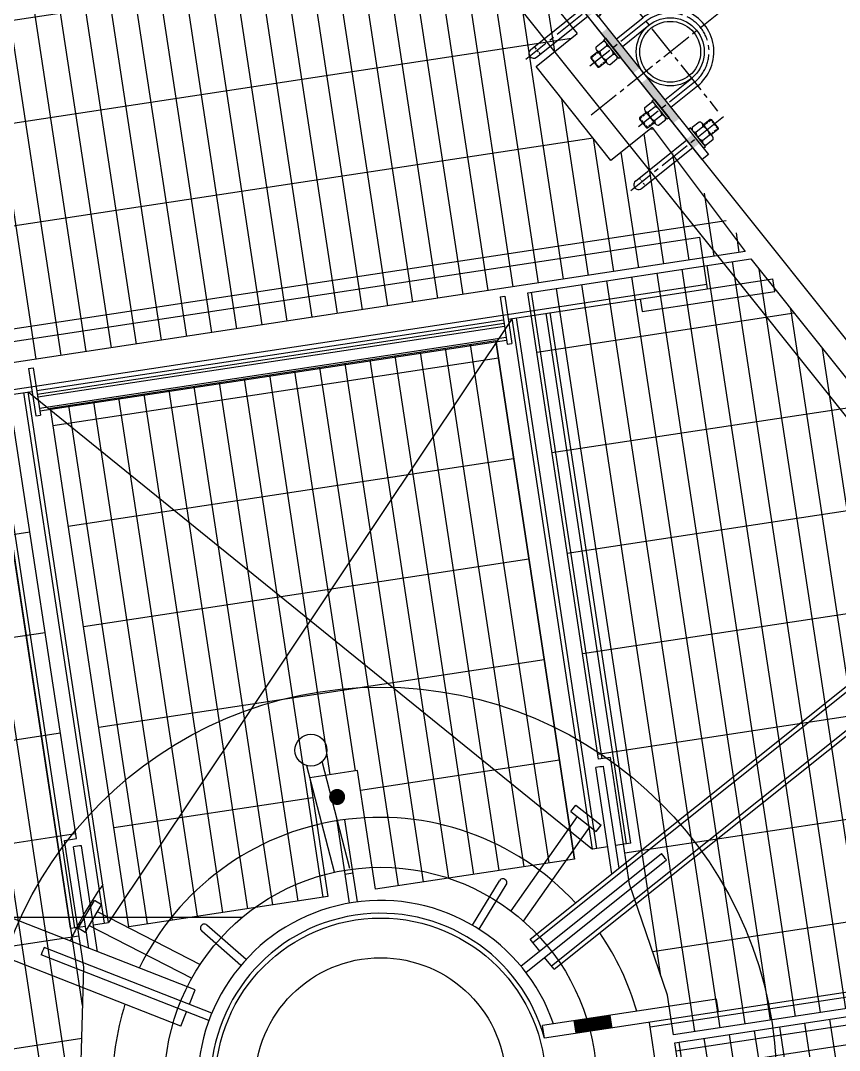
# Model space of a CAD drawing. Extents: x -408 to 1508121, y -29672 to 868845.
# Drawn here: x 1342284 to 1343307, y 373633 to 374919 of the extents above; entities that cross this region are included whole.
import ezdxf

# ---------------------------------------------------------------- set-up
doc = ezdxf.new("R2010")
doc.units = 0
doc.header["$MEASUREMENT"] = 0
doc.linetypes.add('CENTRE', pattern=[58, 40, -6, 6, -6])
doc.linetypes.add('HIDDEN2', pattern=[4, 2.5, -1.5])
doc.layers.get('0').update_dxf_attribs({"lineweight": 25})
for name, color, linetype in [('-GRATING SLOT', 2, 'Continuous'), ('Building Exist', 8, 'Continuous'), ('Cable Ladder New', 2, 'Continuous'), ('Hatch', 8, 'Continuous'), ('Monopole Exist', 7, 'Continuous'), ('Poles Exist', 7, 'Continuous'), ('STEEL', 2, 'Continuous'), ('Steelwork centreline', 1, 'CENTRE'), ('Steelwork Exist', 7, 'Continuous'), ('Steelwork Hidden', 1, 'Continuous'), ('Steelwork New', 2, 'Continuous')]:
    doc.layers.add(name, color=color, linetype=linetype)
pattern_1 = [(98.6293691672023, (1343210.438088908, 372749.4975708759), (-31.39057733275509, -4.763838233643369), []), (188.6293691672023, (1343210.438088908, 372749.4975708759), (19.05535293457347, -125.5623093310203), [])]

# ---------------------------------------------------------------- blocks, each defined once
blk = doc.blocks.new('1651651')
at = {"layer": 'Monopole Exist', "color": 8}
for p, q in [((740814.0503221236, 419302.0154061548), (740779.4334414382, 419435.1232124968)), ((740833.4494959847, 419306.8838033381), (740798.7895780816, 419440.1570951153)), ((741109.5840900538, 419377.802196404), (741115.7670692098, 419385.6616345999)), ((741109.5840900538, 419377.802196404), (741141.0218428369, 419353.0702797792)), ((741115.7670692098, 419385.6616345999), (741147.2048219935, 419360.9297179746)), ((741117.4435282497, 419371.6192172482), (741034.4505831351, 419253.7103878794)), ((741133.1624046415, 419359.253258935), (741049.969464395, 419241.060294671)), ((741141.0218428369, 419353.0702797792), (741147.2048219935, 419360.9297179746)), ((740493.9583980786, 419231.9822982739), (740514.1132728175, 419266.533434641)), ((740522.7510569093, 419261.4947159561), (740514.1132728175, 419266.533434641)), ((740502.5961821703, 419226.9435795891), (740522.7510569093, 419261.4947159561)), ((740517.7123382249, 419252.8569318647), (740646.258915417, 419186.778042645)), ((740502.5961821703, 419226.9435795891), (740493.9583980786, 419231.9822982739)), ((740507.6349008547, 419235.5813636809), (740635.8724531528, 419169.661327558))]:
    blk.add_line(p, q, dxfattribs=at)
for centre, radius in [((740871.7344647446, 419038.2493361417), 495.0000000000143), ((740784.7520395321, 419454.4030598596), 19.99999999997682), ((740871.7344647446, 419038.2493361417), 270)]:
    blk.add_circle(centre, radius, dxfattribs=at)
blk = doc.blocks.new('NEW MOUNT')
at = {"layer": 'Building Exist'}
h = blk.add_hatch(color=2, dxfattribs=at)
h.dxf.hatch_style = 1
h.paths.add_polyline_path([(-97.99997345975679, 9.994499960404935), (-105.0001735717323, 9.994537142523768), (-105.0002194128028, 0.0005733540147048), (-97.99997345975679, 0.0005351291511033)])
h.paths.add_polyline_path([(-105.0001735717323, 9.994537142523768), (-111.9999734597568, 9.994574322516197), (-111.9999734597568, 0.000611576191659), (-105.0002194128028, 0.0005733540147048)])
h = blk.add_hatch(color=2, dxfattribs=at)
h.dxf.hatch_style = 1
h.paths.add_polyline_path([(-48.55027701400468, 9.995699700324618), (-71.99997345975679, 9.995228154903087), (-71.99997345975679, 0.0003931560713681), (-48.55033010555053, 0.0002651092236192)])
h.paths.add_polyline_path([(-7.999973459756802, 9.99651511855518), (-48.55027701400468, 9.995699700324618), (-48.55033010555053, 0.0002651092236192), (-7.999973459756802, 4.36838799942e-05)])
h = blk.add_hatch(color=2, dxfattribs=at)
h.dxf.hatch_style = 1
h.paths.add_polyline_path([(48.55038321028768, 9.995699700324618), (72.00007965603982, 9.995228154903087), (72.00007965603982, 0.0003931560713681), (48.55043630183354, 0.0002651092236192)])
h.paths.add_polyline_path([(8.000079656039816, 9.99651511855518), (48.55038321028768, 9.995699700324618), (48.55043630183354, 0.0002651092236192), (8.000079656039816, 4.36838799942e-05)])
h = blk.add_hatch(color=2, dxfattribs=at)
h.dxf.hatch_style = 1
h.paths.add_polyline_path([(98.00002654024321, 9.994499960404935), (105.0002266522187, 9.994537142523768), (105.0002724932892, 0.0005733540147048), (98.00002654024321, 0.0005351291511033)])
h.paths.add_polyline_path([(105.0002266522187, 9.994537142523768), (112.0000265402432, 9.994574322516197), (112.0000265402432, 0.000611576191659), (105.0002724932892, 0.0005733540147048)])
at = {"color": 2}
blk.add_lwpolyline([(-130.0000000176551, -0.0059381552309787), (-129.9999469018585, 9.99406184462714), (130.0000530981415, 9.999290134463081), (129.9999999823449, -0.0007098653913999), (-129.999999982343, 0.0007098653913999)], dxfattribs=at)
at = {"layer": 'Steelwork centreline'}
for p, q in [((2.65402431978e-05, -73.6831518124648), (2.65402431978e-05, 170.635769244629)), ((-104.9999734597568, 53.62161284609829), (-105.0008273696549, -94.3414511189372)), ((-94.96396817046208, 52.54718039781764), (94.96402125094843, 52.54617158020447)), ((-48.54997345788433, 52.54701141342011), (-48.55052665888615, -37.00442193518029)), ((48.5500265403316, 52.54670785848758), (48.54947333932797, -37.00472549011465)), ((105.0000265402432, 53.62161284609829), (105.0008804501412, -94.3414511189372))]:
    blk.add_line(p, q, dxfattribs=at)
blk.add_arc((2.65402431978e-05, 52.54667598901106), 48.55, 359.9993738503077, 180, dxfattribs=at)
at = {"layer": 'Steelwork Exist', "color": 2}
for p, q in [((-54.55027701453764, 9.995609933575906), (-54.5499734578043, 52.54704328289846)), ((-42.55027701469953, 9.995546194619235), (-42.54997345796619, 52.54697954394361)), ((42.54972298364918, 9.995306378641544), (42.55002654042619, 52.54673972796228)), ((54.54972298348002, 9.995242639688511), (54.55002654024247, 52.54667598901106)), ((-119.0001202029671, 25.99461150457319), (-119.0001786303437, 14.99461150473689)), ((-115.392414425276, 27.99459234198548), (-94.60780473473824, 27.99448194288016)), ((-111.6668452971135, 14.99457255314883), (-111.6667868697404, 25.99457255299058)), ((-98.33351196396687, 14.99450173208788), (-98.33345353659388, 25.99450173193145)), ((-91.00012020336365, 25.99446278035066), (-91.00017863073664, 14.99446278050527)), ((91.00017328385002, 25.99446278035066), (91.000231711223, 14.99446278050527)), ((115.3924675057624, 27.99459234198548), (94.60785781522465, 27.99448194288016)), ((98.33356504445328, 14.99450173208788), (98.33350661708029, 25.99450173193145)), ((111.6668983775998, 14.99457255314883), (111.6668399502268, 25.99457255299058)), ((119.0001732834534, 25.99461150457319), (119.0002317108301, 14.99461150473689)), ((-115.3924940989691, 12.99459234219648), (-94.60788440842772, 12.99448194309298)), ((115.3925471794555, 12.99459234219648), (94.60793748891409, 12.99448194309298)), ((-111.0007623730143, -82.10465514742698), (-111.0002583041459, -0.0054309877505148)), ((-99.00076237319081, -82.10471888638001), (-99.00025830431879, -0.0054947267017269)), ((-62.5504151155219, -16.0043475733637), (-62.5503566881489, -5.004347573520134)), ((-38.15804121991822, -3.004477135214982), (-58.94265091045963, -3.004366736106022)), ((-55.21702335491863, -5.004386525104564), (-55.21708178229165, -16.00438652494631)), ((-41.88369002177386, -5.004457346163691), (-41.88374844914688, -16.00445734600725)), ((-34.55041511591844, -16.00449629759168), (-34.55035668854363, -5.004496297759033)), ((34.54958488115517, -16.00494087491643), (34.54964330852817, -5.004940875072862)), ((58.94195877675882, -3.005070436767709), (38.15734908621744, -3.004960037658746)), ((41.88297664175843, -5.004979826657289), (41.88291821438543, -16.00497982649904)), ((55.21630997490318, -5.005050647716416), (55.21625154753018, -16.00505064755998)), ((62.54958488075863, -16.00508959914441), (62.54964330813344, -5.005089599311759)), ((99.00081545367719, -82.10471888638001), (99.00031138480516, -0.0054947267017269)), ((111.0008154535007, -82.10465514742698), (111.0003113846323, -0.0054309877505148)), ((-38.15812089360952, -18.00447713500216), (-58.94273058415275, -18.00436673589684)), ((58.94187910306754, -18.00507043655489), (38.15726941252433, -18.00496003744956))]:
    blk.add_line(p, q, dxfattribs=at)
at = {"layer": 'Steelwork Exist', "color": 8, "linetype": 'HIDDEN2'}
for p, q in [((-97.00005115274328, 38.99449464964346), (-113.0000511525195, 38.99457963491478)), ((-112.0000458409558, 39.99457432332201), (-112.0001095799052, 27.99457432349118)), ((-98.00010958010172, 27.9944999613781), (-98.0000458411505, 39.99449996121075)), ((97.00010423322964, 38.99449464964346), (113.0001042330059, 38.99457963491478)), ((98.00016266058813, 27.9944999613781), (98.00009892163686, 39.99449996121075)), ((112.0000989214422, 39.99457432332201), (112.0001626603916, 27.99457432349118)), ((-55.55042573877654, -18.00438475438932), (-55.55048947772957, -30.0043847542238)), ((-41.55048947793146, -30.00445911633324), (-41.55042573897482, -18.00445911650604)), ((41.54957425790053, -18.00497805594204), (41.5495105189475, -30.00497805577652)), ((55.54951051874559, -30.00505241788597), (55.54957425770225, -18.00505241805877)), ((-56.55048416613317, -29.0043794426565), (-40.55048416635691, -29.00446442792964)), ((40.54951583054388, -29.00497274420923), (56.54951583032016, -29.00505772948236)), ((-99.00073050371793, -76.10471888646369), (-111.0007305035487, -76.10465514751066)), ((99.00078358420431, -76.10471888646369), (111.0007835840351, -76.10465514751066))]:
    blk.add_line(p, q, dxfattribs=at)
at = {"layer": 'Steelwork Exist', "color": 2}
for points in [[(-97.00010958012173, 27.99449464979989), (-97.00005115274328, 38.99449464964346), (-98.0000458411505, 39.99449996121075), (-112.0000458409558, 39.99457432332201), (-113.0000511525195, 38.99457963491478), (-113.000109579898, 27.99457963507121)], [(97.00016266060814, 27.99449464979989), (97.00010423322964, 38.99449464964346), (98.00009892163686, 39.99449996121075), (112.0000989214422, 39.99457432332201), (113.0001042330059, 38.99457963491478), (113.0001626603843, 27.99457963507121)], [(-56.55042573876745, -18.00437944281293), (-56.55048416613317, -29.0043794426565), (-55.55048947772957, -30.0043847542238), (-41.55048947793146, -30.00445911633324), (-40.55048416635691, -29.00446442792964), (-40.55042573898754, -18.00446442808606)], [(40.54957425790962, -18.00497274436566), (40.54951583054388, -29.00497274420923), (41.5495105189475, -30.00497805577652), (55.54951051874559, -30.00505241788597), (56.54951583032016, -29.00505772948236), (56.54957425768952, -18.00505772963879)]]:
    blk.add_lwpolyline(points, dxfattribs=at)
at = {"layer": 'Steelwork Exist'}
for points in [[(-90.00018925390758, 12.99445746895617), (-90.00020518864767, 9.994457468999826), (-120.0002051882238, 9.994616816382404), (-120.0001892534874, 12.99461681633875), (-90.00018925390758, 12.99445746895617)], [(90.00024233439397, 12.99445746895617), (90.00025826913406, 9.994457468999826), (120.0002582687102, 9.994616816382404), (120.0002423339738, 12.99461681633875), (90.00024233439397, 12.99445746895617)], [(-63.55034606497793, -3.004342261967393), (-63.55033013024149, -0.0043422620110505), (-33.5503301306635, -0.0045016093972663), (-33.55034606540357, -3.004501609353609), (-63.55034606497793, -3.004342261967393)], [(33.54965393169914, -3.00493556352012), (33.54966986643558, -0.0049355635637767), (63.54966986601357, -0.0050949109499925), (63.5496539312735, -3.005094910906336), (33.54965393169914, -3.00493556352012)]]:
    blk.add_lwpolyline(points, dxfattribs=at)
at = {"layer": 'Steelwork Exist', "color": 2}
for radius in [42.54999999999999, 38.05]:
    blk.add_circle((2.65402431978e-05, 52.54667598901106), radius, dxfattribs=at)
for centre, radius, start, end in [((2.65402431978e-05, 52.54667598901106), 54.55, 359.9993912933662, 180), ((-115.3334660729633, 23.63435032751295), 4.360640472798487, 32.76917191631592, 147.2302194215258), ((-105.0001739091349, 15.88342603149249), 12.11111111111111, 56.60120720098078, 123.3981841369849), ((-94.66679940659014, 23.63424055487303), 4.360640472798487, 32.76917191631592, 147.2302194215258), ((94.66685248707651, 23.63424055487303), 4.360640472798487, 32.7697805784742, 147.2308280836841), ((105.0002269896213, 15.88342603149249), 12.11111111111111, 56.60181586310208, 123.3987927990765), ((115.3335191534497, 23.63435032751295), 4.360640472798487, 32.7697805784742, 147.2308280836841), ((-115.3334994271172, 17.35483373020361), 4.360640472798487, 212.7691719163159, 327.2302194215258), ((-105.0001249245688, 25.10564825358415), 12.11111111111111, 236.6012072009808, 303.3981841369849), ((-94.66683276074036, 17.35472395756551), 4.360640472798487, 212.7691719163159, 327.2302194215258), ((94.66688584122677, 17.35472395756551), 4.360640472798487, 212.7697805784742, 327.2308280836841), ((105.0001780050552, 25.10564825358415), 12.11111111111111, 236.6018158631021, 303.3987927990765), ((115.3335525076036, 17.35483373020361), 4.360640472798487, 212.7697805784742, 327.2308280836841), ((-58.88370255814697, -7.364608750580372), 4.360640472798487, 32.76917191631592, 147.2302194215258), ((-48.55041039431672, -15.11553304660265), 12.11111111111111, 56.60120720098078, 123.3981841369849), ((-38.21703589177014, -7.364718523222108), 4.360640472798487, 32.76917191631592, 147.2302194215258), ((38.21629743853009, -7.365202052133098), 4.360640472798487, 32.76917191631592, 147.2302194215258), ((48.54958960236036, -15.11612634815537), 12.11111111111111, 56.60120720098078, 123.3981841369849), ((58.88296410490693, -7.365311824774835), 4.360640472798487, 32.76917191631592, 147.2302194215258), ((-58.88373591229537, -13.64412534788789), 4.360640472798487, 212.7691719163159, 327.2302194215258), ((-48.55036140975061, -5.893310824509172), 12.11111111111111, 236.6012072009808, 303.3981841369849), ((-38.21706924592218, -13.64423512053145), 4.360640472798487, 212.7691719163159, 327.2302194215258), ((38.21626408438168, -13.64471864944062), 4.360640472798487, 212.7691719163159, 327.2302194215258), ((48.54963858692645, -5.893904126061896), 12.11111111111111, 236.6012072009808, 303.3981841369849), ((58.88293075075488, -13.64482842208417), 4.360640472798487, 212.7691719163159, 327.2302194215258), ((-105.0007623731071, -82.10468701689986), 5.999999999999999, 179.999695668882, 359.999695668882), ((105.0008154535935, -82.10468701689986), 5.999999999999999, 180.000304331118, 0.0003043311180138999)]:
    blk.add_arc(centre, radius, start, end, dxfattribs=at)

msp = doc.modelspace()

# ---------------------------------------------------------------- hatches: boundary and pattern name
at = {"layer": 'Hatch'}
h = msp.add_hatch(dxfattribs=at)
h.set_pattern_fill('GRATE', color=256, scale=40, angle=98.62936916720233)
h.set_pattern_definition(pattern_1)
h.paths.add_polyline_path([(1342928.062268837, 374861.8217626616), (1342979.430767405, 374902.8718246858), (1342628.785289307, 375341.6563441569), (1342321.515879594, 375295.0250972541), (1342119.436502205, 374778.6002491587), (1342175.223378086, 374756.7705924602), (1342120.563512712, 374617.0843313605), (1342064.781042723, 374638.9252475565), (1341990.341329877, 374448.6905096253), (1343196.145267437, 374631.6834772007), (1343073.072685391, 374785.6918621545), (1343021.704186823, 374744.6418001303)])
h = msp.add_hatch(dxfattribs=at)
h.set_pattern_fill('GRATE', color=256, scale=40, angle=98.62936916720233)
h.set_pattern_definition([(98.6293691672023, (1343671.132543071, 372819.4126231383), (-31.39057733275509, -4.763838233643369), []), (188.6293691672023, (1343671.132543071, 372819.4126231383), (19.05535293457347, -125.5623093310203), [])])
h.paths.add_polyline_path([(1343424.948904067, 374240.0365776568), (1343471.747379264, 374277.4346010182), (1343196.67530439, 374621.6494155028), (1342917.66872405, 374579.3073393831), (1343006.105377482, 373996.5676508294), (1343020.935571497, 373998.8182830656), (1343044.979300593, 373840.3858383585), (1343092.342936708, 373701.7369768103), (1343099.845044162, 373652.3029967587), (1343816.052210177, 373760.9946925025), (1343857.793344597, 373794.3512476805), (1343565.389297249, 374160.2546384868), (1343518.590822052, 374122.8566151253)])
h = msp.add_hatch(dxfattribs=at)
h.set_pattern_fill('GRATE', color=256, scale=40, angle=98.62936916720233)
h.set_pattern_definition(pattern_1)
h.paths.add_polyline_path([(1342704.817532659, 373982.4192678772), (1342645.496756597, 373973.416738932), (1342668.00307896, 373825.1147987772), (1342419.350159301, 373787.3791982809), (1342321.071950616, 374434.9682973481), (1342877.698565997, 374519.4420272864), (1342975.976774682, 373871.8529282191), (1342727.323855022, 373834.1173277226)])
h = msp.add_hatch(dxfattribs=at)
h.set_pattern_fill('GRATE', color=256, scale=40, angle=98.62936916720233)
h.set_pattern_definition(pattern_1)
h.paths.add_polyline_path([(1341826.697881271, 373866.0947151104), (1341770.91100539, 373887.9243718089), (1341600.231397295, 373451.7433432329), (1341649.989588671, 373432.2727380315), (1342366.196754687, 373540.9644337752), (1342358.694647232, 373590.3984138268), (1342362.790375881, 373736.8567554856), (1342338.746646785, 373895.2892001926), (1342353.576840801, 373897.5398324291), (1342265.140187369, 374480.279520983), (1341986.13360703, 374437.9374448634), (1341825.570870764, 374027.6106329088), (1341881.357746645, 374005.7809762104)])
h = msp.add_hatch(dxfattribs=at)
h.set_pattern_fill('GRATE', color=256, scale=40, angle=98.62936916720233)
h.set_pattern_definition(pattern_1)
h.paths.add_polyline_path([(1343926.024648607, 373613.009299338), (1343973.801684614, 373649.182788628), (1343908.714314469, 373730.6306675169), (1343845.903728056, 373682.4434306233), (1343793.900401667, 373747.5184308892), (1343101.345465653, 373642.4162007483), (1343108.847573108, 373592.9822206967), (1343104.751844459, 373446.523879038), (1343128.827753644, 373287.8793885915), (1343113.997559628, 373285.6287563549), (1343210.768322517, 372647.972738874), (1343594.562539543, 372706.2174008162), (1343585.574138859, 372765.4450808761), (1343733.875922218, 372787.9513794445), (1343742.864322902, 372728.7236993845), (1344300.90130908, 372813.4114673846), (1344412.921410576, 373099.6849340107), (1344066.465041789, 373533.2273601679), (1344019.666566592, 373495.8293368065)])

# ---------------------------------------------------------------- linework, layer by layer
at = {"layer": '-GRATING SLOT', "flags": 128}
for points in [[(1342119.436502205, 374778.6002491587), (1342321.515879594, 375295.0250972541), (1342622.106760432, 375340.6428097175), (1342979.430767405, 374902.8718246858)], [(1343073.072685391, 374785.6918621545), (1343021.704186823, 374744.6418001303), (1342928.062268837, 374861.8217626616), (1342979.430767405, 374902.8718246858)], [(1343073.072685391, 374785.6918621545), (1343189.466738561, 374630.6699427613), (1341990.341329877, 374448.6905096253), (1342064.149963815, 374639.1592080426)], [(1343565.389297249, 374160.2546384868), (1343857.793344597, 373794.3512476805), (1343816.052210177, 373760.9946925025), (1343099.845044162, 373652.3029967587), (1343092.342936708, 373701.7369768103), (1343044.979300593, 373840.3858383585), (1343020.935571497, 373998.8182830656), (1343006.105377482, 373996.5676508294), (1342917.66872405, 374579.3073393831), (1343196.67530439, 374621.6494155028), (1343471.747379264, 374277.4346010182)], [(1341770.91100539, 373887.9243718089), (1341600.231397295, 373451.7433432329), (1341649.989588671, 373432.2727380315), (1342366.196754687, 373540.9644337752), (1342358.694647232, 373590.3984138268), (1342362.790375881, 373736.8567554856), (1342338.746646785, 373895.2892001926), (1342353.576840801, 373897.5398324291), (1342265.140187369, 374480.279520983), (1341986.13360703, 374437.9374448634), (1341825.570870764, 374027.6106329088)], [(1343594.562539543, 372706.2174008162), (1343210.768322517, 372647.972738874), (1343113.997559628, 373285.6287563549), (1343128.827753644, 373287.8793885915), (1343104.751844459, 373446.523879038), (1343108.847573108, 373592.9822206967), (1343101.345465653, 373642.4162007483), (1343793.900401667, 373747.5184308892), (1343845.903728056, 373682.4434306233), (1343907.735753658, 373731.8552015884), (1343972.823123804, 373650.4073226996)]]:
    msp.add_lwpolyline(points, dxfattribs=at)
msp.add_lwpolyline([(1342704.817532659, 373982.4192678772), (1342645.496756597, 373973.416738932), (1342668.00307896, 373825.1147987772), (1342419.350159301, 373787.3791982809), (1342321.071950616, 374434.9682973481), (1342877.698565997, 374519.4420272864), (1342975.976774682, 373871.8529282191), (1342727.323855022, 373834.1173277226)], close=True, dxfattribs=at)
for p, q in [((1342898.119988982, 374547.1659415103), (1342393.921662028, 373792.648627858)), ((1342293.34467703, 374455.3851589114), (1342998.696973979, 373884.4294104572))]:
    msp.add_line(p, q)
at = {"layer": 'Building Exist'}
for radius in [206.5, 156.9706278186058]:
    msp.add_circle((1342733.77111017, 373591.6903172616), radius, dxfattribs=at)
for centre, radius, start, end in [((1342732.740969529, 373590.090315169), 333.9273249149942, 42.88108565183035, 154.161082360096), ((1342733.77111017, 373591.6903172616), 228.5, 18.96599229800146, 178.2927460360009), ((1342733.77111017, 373591.6903172616), 212.5, 15.38569619888374, 181.8730421380742), ((1342732.740969529, 373590.090315169), 333.9273249149942, 15.92884677077774, 34.58643994736564), ((1342732.740969529, 373590.090315169), 333.9273249149942, 162.4558446053823, 181.3298915640914)]:
    msp.add_arc(centre, radius, start, end, dxfattribs=at)
at = {"layer": 'Cable Ladder New'}
msp.add_lwpolyline([(1342560.628408904, 373798.8656174266), (1340848.725971786, 373798.8656174266, 0.4142135623729246), (1340248.725971787, 373198.8656174269), (1340248.725971787, 371803.6832623079)], format="xyb", dxfattribs=at)
at = {"layer": 'Steelwork Hidden', "ltscale": 0.3}
for p, q in [((1342048.21560524, 374424.2530381475), (1343141.448554983, 374590.1622174867)), ((1343041.111328864, 373890.8662186531), (1342940.534343866, 374553.6027497065)), ((1343004.035843825, 373885.2396380623), (1342903.458858827, 374547.9761691155)), ((1342305.264685787, 374449.1531134008), (1342888.585650396, 374537.6779813645)), ((1342307.380280089, 374435.2127310262), (1342890.701244698, 374523.73759899)), ((1342351.507307144, 373786.211819662), (1342250.930322146, 374448.9483507154)), ((1342388.582792182, 373791.838400253), (1342288.005807185, 374454.5749313065)), ((1342923.993653899, 373767.7042058115), (1343485.926910692, 374216.7614235198)), ((1342947.404158147, 373738.4091842058), (1343509.337414939, 374187.466401914)), ((1343793.781358135, 373771.7751652525), (1343070.538864972, 373662.0157873154))]:
    msp.add_line(p, q, dxfattribs=at)
at = {"layer": 'Steelwork Hidden'}
msp.add_line((1342689.037429535, 373853.1320372028), (1342698.924225546, 373854.6324586938), dxfattribs=at)
at = {"layer": 'Steelwork Hidden', "ltscale": 0.3}
msp.add_arc((1342733.77111017, 373591.6903172616), 426.7286119266024, 144.4146825119658, 152.8199412782406, dxfattribs=at)
at = {"layer": 'Steelwork New'}
for p, q in [((1343896.836364713, 373793.5496366747), (1342485.09812378, 375560.1455985747)), ((1343849.964330144, 373756.0928298787), (1342473.859306855, 375478.0987278596)), ((1342039.363118444, 374482.5851346084), (1343132.596068186, 374648.4943139476)), ((1343142.348807877, 374584.2301398804), (1343132.596068186, 374648.4943139476)), ((1342893.324892916, 374546.4382370871), (1343224.14651624, 374596.6437710921)), ((1343226.547190626, 374580.8248974755), (1343224.14651624, 374596.6437710921)), ((1343060.711716175, 374555.6576835912), (1343226.547190626, 374580.8248974755)), ((1342883.064938014, 374574.0558641649), (1342888.99701562, 374574.9561170594)), ((1342883.064938014, 374574.0558641649), (1342892.044121932, 374514.8889165607)), ((1342888.99701562, 374574.9561170594), (1342897.976199538, 374515.7891694553)), ((1343058.31104179, 374571.4765572078), (1343060.711716175, 374555.6576835912)), ((1343046.450198709, 373891.6764462582), (1342945.873213712, 374554.4129773115)), ((1342304.071850702, 374457.013116229), (1342887.39281531, 374545.5379841928)), ((1342304.72453405, 374452.7123599644), (1342888.045498659, 374541.2372279283)), ((1342998.696973979, 373884.4294104572), (1342898.119988982, 374547.1659415103)), ((1342307.920431826, 374431.6534844626), (1342891.241396435, 374520.1783524264)), ((1342892.044121932, 374514.8889165607), (1342897.976199538, 374515.7891694553)), ((1342293.811895799, 374484.6307433065), (1342299.743973405, 374485.5309962012)), ((1342293.811895799, 374484.6307433065), (1342302.791079717, 374425.4637957026)), ((1342299.743973405, 374485.5309962012), (1342308.723157323, 374426.3640485971)), ((1341967.318149772, 374405.90732933), (1342298.139773096, 374456.1128633345)), ((1342346.168437298, 373785.4015920571), (1342245.591452301, 374448.1381231103)), ((1342393.921662028, 373792.648627858), (1342293.34467703, 374455.3851589114)), ((1342302.791079717, 374425.4637957026), (1342308.723157323, 374426.3640485971)), ((1342920.622541288, 373771.9226889228), (1343478.337314969, 374217.6087940194)), ((1342950.775270759, 373734.1907010947), (1343508.49004444, 374179.8768061914)), ((1343022.754168005, 373853.5390438531), (1343002.630109227, 373986.14342552)), ((1343031.774695264, 373860.7476096821), (1343012.516905237, 373987.643847011)), ((1342501.860077427, 373708.3712411423), (1341837.027201459, 373968.5233506675)), ((1342484.259582168, 373663.3922175131), (1341819.4267062, 373923.5443270383)), ((1342688.834294287, 373921.1185045942), (1342704.438086085, 373818.2997250497)), ((1342678.941842628, 373919.6553501312), (1342694.551290075, 373816.7993035589)), ((1342369.359362573, 373760.219369791), (1342350.101572546, 373887.11560712)), ((1342380.112427335, 373756.011646944), (1342359.988368556, 373888.616028611)), ((1343017.630188339, 373887.3027176122), (1342998.696973979, 373884.4294104572)), ((1343046.450198709, 373891.6764462582), (1343027.516984349, 373888.8031391031)), ((1342909.111300876, 373738.2101709443), (1343084.902637693, 373878.6901437065)), ((1342915.354102009, 373730.3981651827), (1343091.145438826, 373870.8781379449)), ((1342848.432617199, 373789.3575396859), (1342882.289916031, 373844.8886867382)), ((1342856.970794686, 373784.1518192563), (1342890.828093519, 373839.6829663086)), ((1342374.988447668, 373789.7753207032), (1342393.921662028, 373792.648627858)), ((1342346.168437298, 373785.4015920571), (1342365.101651658, 373788.2748992122)), ((1342559.017658754, 373738.9344113146), (1342510.209412847, 373781.92022419)), ((1342565.626931555, 373746.438910835), (1342516.818685647, 373789.4247237104)), ((1343860.180126985, 373787.920551441), (1343156.164977242, 373681.0791177248)), ((1342932.577505457, 373756.9626978893), (1342920.622541288, 373771.9226889228)), ((1342522.855094247, 373679.5918771289), (1342313.300200703, 373761.5916541966)), ((1342519.211099369, 373670.2794498764), (1342309.656205826, 373752.2792269441)), ((1342950.775270759, 373734.1907010947), (1342938.820306589, 373749.1506921279)), ((1342494.881827236, 373690.537942954), (1342501.860077427, 373708.3712411423)), ((1343802.633844931, 373713.4430687917), (1343079.391351768, 373603.6836908546)), ((1343153.764302857, 373696.8979913412), (1342936.25479063, 373663.8887185414)), ((1343156.164977242, 373681.0791177248), (1343153.764302857, 373696.8979913412)), ((1342484.259582168, 373663.3922175131), (1342491.237832359, 373681.2255157015)), ((1343156.164977242, 373681.0791177248), (1342938.655465015, 373648.0698449247)), ((1342938.655465015, 373648.0698449247), (1342936.25479063, 373663.8887185414)), ((1343079.391351768, 373603.6836908546), (1343069.638612077, 373667.9478649217))]:
    msp.add_line(p, q, dxfattribs=at)
at = {"layer": 'Steelwork New', "const_width": 10}
msp.add_lwpolyline([(1342674.531466155, 373948.7168457057, 1), (1342684.418262165, 373950.2172671966, 1)], format="xyb", close=True, dxfattribs=at)
at = {"layer": 'Steelwork New', "const_width": 47}
msp.add_lwpolyline([(1342998.047265694, 373673.2663528594), (1343000.44794008, 373657.4474792428)], dxfattribs=at)
at = {"layer": 'Steelwork New'}
for centre, radius, start, end in [((1343075.613486048, 373538.554689393), 453.5, 97.98917954396249, 99.26955878995287), ((1342423.084949367, 373439.5268709929), 453.5, 97.98917954396249, 99.26955878995287), ((1342733.77111017, 373591.6903172616), 453.5, 37.98917953518393, 39.26955880420012), ((1342886.559004775, 373842.2858265233), 5, 328.6293691583458, 148.6293691583459), ((1342733.77111017, 373591.6903172616), 426.7286119266024, 152.8199412782406, 155.3850759068693), ((1342513.514049247, 373785.6724739503), 5, 48.62936917887164, 228.6293691788717), ((1342733.77111017, 373591.6903172616), 453.5, 157.9891795320196, 159.2695587994421)]:
    msp.add_arc(centre, radius, start, end, dxfattribs=at)

# ---------------------------------------------------------------- block references
at = {"layer": 'Poles Exist'}
msp.add_blockref('1651651', (601862.0366454255, -45446.55901888019), dxfattribs=at)
at = {"layer": 'STEEL', "rotation": 308.6290648361045}
msp.add_blockref('NEW MOUNT', (1343054.675546896, 374847.3979154279), dxfattribs=at)

doc.saveas('drawing.dxf')
